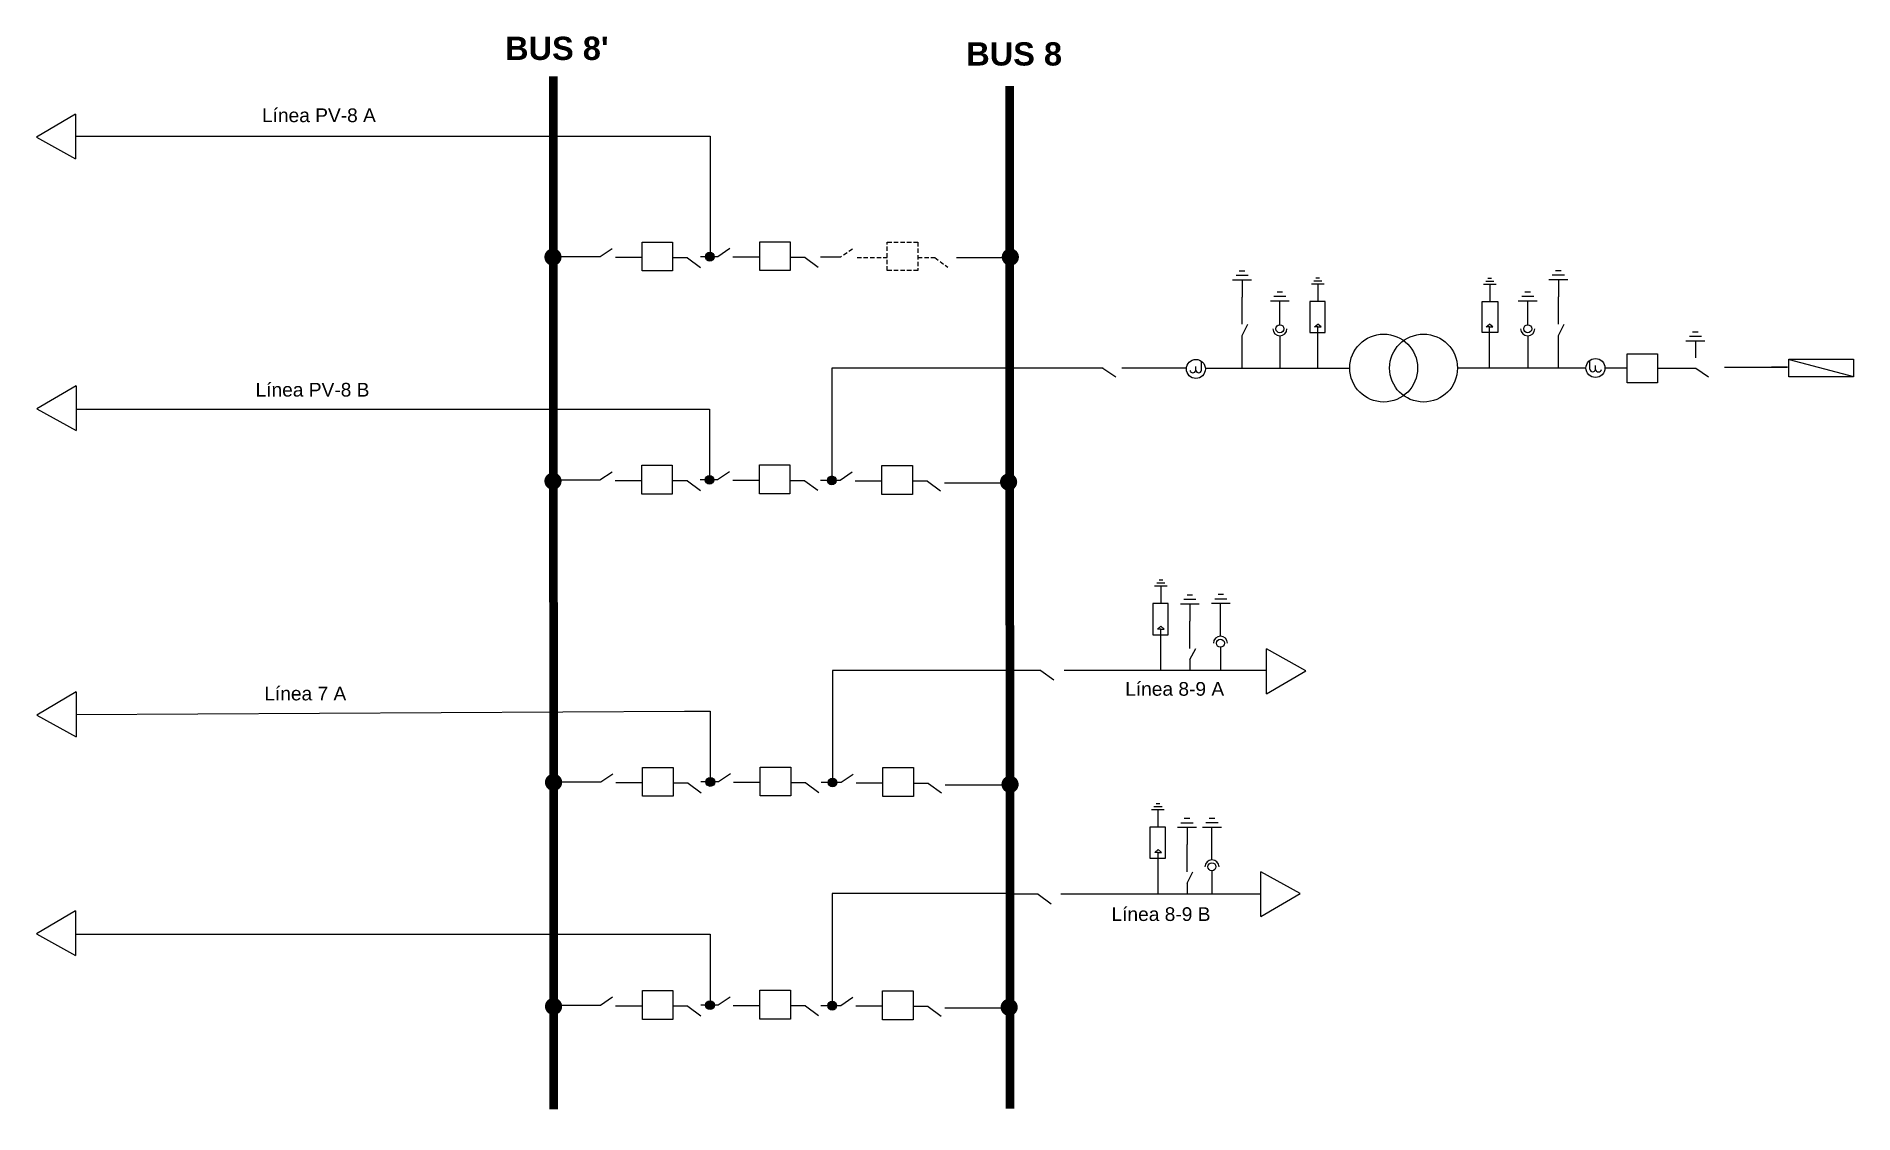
# Model space of a CAD drawing. Header units: inches. Extents: x 168 to 3289, y 6 to 1857.
import ezdxf

# ---------------------------------------------------------------- set-up
doc = ezdxf.new("R2010")
doc.units = ezdxf.units.IN
doc.header["$MEASUREMENT"] = 0
doc.linetypes.add('HIDDEN', pattern=[0.375, 0.25, -0.125])
doc.layers.add('COTAS', color=4, linetype='Continuous')
doc.styles.get("Standard").update_dxf_attribs({"font": 'arial.ttf'})

msp = doc.modelspace()

# ---------------------------------------------------------------- hatches: boundary and pattern name
h = msp.add_hatch(color=2)
h.dxf.hatch_style = 1
h.paths.add_polyline_path([(1055.1, 1492.5), (1055.1, 1463, 1)])
h.paths.add_polyline_path([(1055.1, 1463), (1055.1, 1477.8), (1040.3, 1477.8, 0.414214)])
h.paths.add_polyline_path([(1055.1, 1477.8), (1055.1, 1492.5, 0.414214), (1040.3, 1477.8)])
h = msp.add_hatch(color=2)
h.dxf.hatch_style = 1
h.paths.add_polyline_path([(1331.8, 1478.4), (1316.8, 1478.4, 0.414214), (1324.3, 1470.9, 0.414214)])
h.paths.add_polyline_path([(1331.8, 1478.4, 0.414214), (1324.3, 1485.9), (1324.3, 1478.4)])
h.paths.add_polyline_path([(1324.3, 1478.4), (1324.3, 1485.9, 0.414214), (1316.8, 1478.4)])
h = msp.add_hatch(color=2)
h.dxf.hatch_style = 1
h.paths.add_polyline_path([(1840.6, 1492.5), (1840.6, 1463, 1)])
h.paths.add_polyline_path([(1840.6, 1463), (1840.6, 1477.8), (1825.8, 1477.8, 0.414214)])
h.paths.add_polyline_path([(1840.6, 1477.8), (1840.6, 1492.5, 0.414214), (1825.8, 1477.8)])
h = msp.add_hatch(color=2)
h.dxf.hatch_style = 1
h.paths.add_polyline_path([(1055.1, 1107.5), (1055.1, 1078, 1)])
h.paths.add_polyline_path([(1055.1, 1078), (1055.1, 1092.8), (1040.3, 1092.8, 0.414214)])
h.paths.add_polyline_path([(1055.1, 1092.8), (1055.1, 1107.5, 0.414214), (1040.3, 1092.8)])
h = msp.add_hatch(color=2)
h.dxf.hatch_style = 1
h.paths.add_polyline_path([(1331.3, 1095), (1316.3, 1095, 0.414214), (1323.8, 1087.5, 0.414214)])
h.paths.add_polyline_path([(1331.3, 1095, 0.414214), (1323.8, 1102.5), (1323.8, 1095)])
h.paths.add_polyline_path([(1323.8, 1095), (1323.8, 1102.5, 0.414214), (1316.3, 1095)])
h = msp.add_hatch(color=2)
h.dxf.hatch_style = 1
h.paths.add_polyline_path([(1541.3, 1094, 0.419361), (1533.8, 1101.6), (1533.8, 1094)])
h.paths.add_polyline_path([(1541.3, 1094), (1533.8, 1094), (1526.3, 1094, 0.409026), (1533.8, 1086.6, 0.409026)])
h.paths.add_polyline_path([(1533.8, 1094), (1533.8, 1101.6, 0.41948), (1526.3, 1094)])
h = msp.add_hatch(color=2)
h.dxf.hatch_style = 1
h.paths.add_polyline_path([(1837.6, 1106), (1837.6, 1076.5, 1)])
h.paths.add_polyline_path([(1837.6, 1076.5), (1837.6, 1091.3), (1822.8, 1091.3, 0.414214)])
h.paths.add_polyline_path([(1837.6, 1091.3), (1837.6, 1106, 0.414214), (1822.8, 1091.3)])
h = msp.add_hatch(color=256)
h.dxf.hatch_style = 1
h.paths.add_polyline_path([(1056.1, 590), (1056.1, 560.5, 1)])
h.paths.add_polyline_path([(1056.1, 560.5), (1056.1, 575.3), (1041.3, 575.3, 0.414214)])
h.paths.add_polyline_path([(1056.1, 575.3), (1056.1, 590, 0.414214), (1041.3, 575.3)])
h = msp.add_hatch(color=256)
h.dxf.hatch_style = 1
h.paths.add_polyline_path([(1332.8, 575.9), (1317.8, 575.9, 0.414214), (1325.3, 568.4, 0.414214)])
h.paths.add_polyline_path([(1332.8, 575.9, 0.414214), (1325.3, 583.4), (1325.3, 575.9)])
h.paths.add_polyline_path([(1325.3, 575.9), (1325.3, 583.4, 0.414214), (1317.8, 575.9)])
h = msp.add_hatch(color=256)
h.dxf.hatch_style = 1
h.paths.add_polyline_path([(1542.8, 574.9, 0.419361), (1535.3, 582.5), (1535.3, 574.9)])
h.paths.add_polyline_path([(1542.8, 574.9), (1535.3, 574.9), (1527.8, 574.9, 0.409026), (1535.3, 567.5, 0.409026)])
h.paths.add_polyline_path([(1535.3, 574.9), (1535.3, 582.5, 0.41948), (1527.8, 574.9)])
h = msp.add_hatch(color=256)
h.dxf.hatch_style = 1
h.paths.add_polyline_path([(1840.1, 586.5), (1840.1, 557, 1)])
h.paths.add_polyline_path([(1840.1, 557), (1840.1, 571.8), (1825.3, 571.8, 0.414214)])
h.paths.add_polyline_path([(1840.1, 571.8), (1840.1, 586.5, 0.414214), (1825.3, 571.8)])
h = msp.add_hatch(color=256)
h.dxf.hatch_style = 1
h.paths.add_polyline_path([(1056.1, 205), (1056.1, 175.5, 1)])
h.paths.add_polyline_path([(1056.1, 175.5), (1056.1, 190.3), (1041.3, 190.3, 0.414214)])
h.paths.add_polyline_path([(1056.1, 190.3), (1056.1, 205, 0.414214), (1041.3, 190.3)])
h = msp.add_hatch(color=256)
h.dxf.hatch_style = 1
h.paths.add_polyline_path([(1332.3, 192.5), (1317.3, 192.5, 0.414214), (1324.8, 185, 0.414214)])
h.paths.add_polyline_path([(1332.3, 192.5, 0.414214), (1324.8, 200), (1324.8, 192.5)])
h.paths.add_polyline_path([(1324.8, 192.5), (1324.8, 200, 0.414214), (1317.3, 192.5)])
h = msp.add_hatch(color=256)
h.dxf.hatch_style = 1
h.paths.add_polyline_path([(1542.3, 191.5, 0.419361), (1534.8, 199.1), (1534.8, 191.5)])
h.paths.add_polyline_path([(1542.3, 191.5), (1534.8, 191.5), (1527.3, 191.5, 0.409026), (1534.8, 184.1, 0.409026)])
h.paths.add_polyline_path([(1534.8, 191.5), (1534.8, 199.1, 0.41948), (1527.3, 191.5)])
h = msp.add_hatch(color=256)
h.dxf.hatch_style = 1
h.paths.add_polyline_path([(1838.6, 203.5), (1838.6, 174, 1)])
h.paths.add_polyline_path([(1838.6, 174), (1838.6, 188.8), (1823.8, 188.8, 0.414214)])
h.paths.add_polyline_path([(1838.6, 188.8), (1838.6, 203.5, 0.414214), (1823.8, 188.8)])

# ---------------------------------------------------------------- linework, layer by layer
at = {"color": 2}
for p, q in [((235, 1723.5), (167.8, 1683.9)), ((235, 1723.5), (235.2, 1646.5)), ((235.8, 1685.5), (1324.8, 1685.5)), ((1324.8, 1685.5), (1324.8, 1472.5)), ((167.8, 1683.9), (235.2, 1646.5)), ((1136.3, 1477.9), (1055.3, 1477.9)), ((1157, 1491.8), (1136.3, 1477.9)), ((1162.2, 1477.4), (1208.1, 1477.4)), ((1286.4, 1476.3), (1260.5, 1476.3)), ((1286.4, 1476.3), (1308.7, 1460)), ((1338.3, 1478.4), (1308.3, 1478.4)), ((1359, 1492.3), (1338.3, 1478.4)), ((1364.2, 1477.9), (1410.1, 1477.9)), ((1488.4, 1476.8), (1462.5, 1476.8)), ((1488.4, 1476.8), (1510.7, 1460.5)), ((1548.8, 1477.4), (1514.8, 1477.4)), ((1748.3, 1477), (1840.4, 1477)), ((2254.7, 1438.3), (2222.4, 1438.3)), ((2248.9, 1446.1), (2228.2, 1446.1)), ((2243.3, 1453.7), (2233.8, 1453.7)), ((2238.6, 1438.3), (2238.6, 1408.9)), ((2797.9, 1438.6), (2765.6, 1438.6)), ((2792.1, 1446.4), (2771.4, 1446.4)), ((2786.5, 1454.1), (2777, 1454.1)), ((2781.8, 1438.6), (2781.8, 1409.3)), ((2238.6, 1362.2), (2238.6, 1408.9)), ((2313.8, 1409.8), (2293.1, 1409.8)), ((2308.2, 1417.4), (2298.7, 1417.4)), ((2739.5, 1409.8), (2718.8, 1409.8)), ((2733.9, 1417.4), (2724.4, 1417.4)), ((2781.8, 1362.5), (2781.8, 1409.3)), ((2319.6, 1402), (2287.3, 1402)), ((2303.5, 1361.4), (2303.5, 1401.7)), ((2745.4, 1402), (2713, 1402)), ((2729.1, 1361.4), (2729.1, 1401.7)), ((2238.6, 1363.9), (2238.6, 1363.9)), ((2238.6, 1342.9), (2248.7, 1362.2)), ((2238.6, 1286.8), (2238.6, 1342.8)), ((2303.5, 1342.4), (2303.5, 1286.9)), ((2368.8, 1286.9), (2368.8, 1348)), ((2663.7, 1286.9), (2663.7, 1348)), ((2729.1, 1342.4), (2729.1, 1286.9)), ((2781.8, 1364.3), (2781.8, 1364.3)), ((2781.8, 1343.2), (2791.9, 1362.5)), ((2781.8, 1287.1), (2781.8, 1343.1)), ((3012.3, 1349.2), (3021.8, 1349.2)), ((3000.9, 1333.8), (3033.2, 1333.8)), ((3006.8, 1341.6), (3027.5, 1341.6)), ((3017.1, 1333.8), (3017.1, 1304.4)), ((1578.8, 1286.8), (1533.8, 1286.8)), ((1533.8, 1286.8), (1533.8, 1094)), ((1999.8, 1286.8), (1578.8, 1286.8)), ((1999.7, 1286.8), (2021.5, 1272.1)), ((2143.1, 1286.8), (2032, 1286.8)), ((2159.1, 1283.2), (2159.1, 1289.9)), ((2169.1, 1283.3), (2169.1, 1298.5)), ((2175.5, 1286.8), (2314.2, 1286.9)), ((2311.5, 1286.9), (2423.5, 1287)), ((2781.6, 1286.8), (2608.5, 1287)), ((2829.2, 1286.7), (2781.4, 1286.7)), ((2835.7, 1285), (2835.7, 1300.1)), ((2845.7, 1284.8), (2845.7, 1291.6)), ((2899.8, 1286.7), (2861.7, 1286.7)), ((2952.3, 1286.7), (3017.8, 1286.7)), ((3017.8, 1286.7), (3039.6, 1272.1)), ((3066.9, 1288.3), (3175.4, 1288.3)), ((3175.4, 1288.3), (3147.9, 1288.3)), ((3177.9, 1301.8), (3288.9, 1272.3)), ((236, 1256.5), (168.8, 1216.9)), ((236, 1256.5), (236.2, 1179.5)), ((168.8, 1216.9), (236.2, 1179.5)), ((235.8, 1216.7), (1323.8, 1216.7)), ((1323.8, 1216.7), (1323.8, 1095)), ((1135.8, 1094.5), (1054.8, 1094.5)), ((1156.5, 1108.4), (1135.8, 1094.5)), ((1161.7, 1094), (1207.6, 1094)), ((1285.9, 1093), (1260, 1093)), ((1285.9, 1093), (1308.2, 1076.6)), ((1337.8, 1095), (1307.8, 1095)), ((1358.5, 1108.9), (1337.8, 1095)), ((1363.7, 1094.5), (1409.6, 1094.5)), ((1487.9, 1093.5), (1462, 1093.5)), ((1487.9, 1093.5), (1510.2, 1077.1)), ((1548.3, 1094), (1514.3, 1094)), ((1569, 1107.9), (1548.3, 1094)), ((1574.2, 1093.5), (1620.1, 1093.5)), ((1698.4, 1092.5), (1672.5, 1092.5)), ((1698.4, 1092.5), (1720.7, 1076.1)), ((1727.3, 1090.1), (1838.8, 1090.1))]:
    msp.add_line(p, q, dxfattribs=at)
at = {"color": 2, "linetype": 'HIDDEN', "ltscale": 30}
for p, q in [((1569.5, 1491.3), (1548.8, 1477.4)), ((1577.3, 1477), (1629.3, 1477)), ((1681.8, 1477), (1711.2, 1477)), ((1710.8, 1476.9), (1733.1, 1460.5))]:
    msp.add_line(p, q, dxfattribs=at)
at = {"color": 2, "linetype": 'Continuous'}
for p, q in [((2368.6, 1431.2), (2368.6, 1411.3)), ((2664, 1431.1), (2664, 1411.3))]:
    msp.add_line(p, q, dxfattribs=at)
at = {"color": 4, "linetype": 'Continuous'}
for p, q in [((2099.1, 912.1), (2099.1, 892.2)), ((2094.1, 528.1), (2094.1, 508.2))]:
    msp.add_line(p, q, dxfattribs=at)
for p, q in [((2165.1, 881.5), (2132.8, 881.5)), ((2159.3, 889.4), (2138.6, 889.4)), ((2153.7, 897), (2144.2, 897)), ((2149, 881.5), (2149, 852.2)), ((2218.3, 882.3), (2186, 882.3)), ((2212.4, 890.2), (2191.7, 890.2)), ((2206.9, 897.8), (2197.4, 897.8)), ((2201.4, 826.4), (2201.4, 882)), ((2149, 805.4), (2149, 852.2)), ((2099.3, 767.8), (2099.3, 828.9)), ((2149, 807.2), (2149, 807.2)), ((2149, 786.1), (2159.1, 805.4)), ((2149.7, 767.9), (2149.7, 786.2)), ((2201.4, 807.5), (2201.4, 767.1)), ((2348, 767.1), (2280.6, 804.5)), ((2280.7, 727.5), (2280.6, 804.5)), ((1580.3, 767.7), (1535.3, 767.7)), ((1535.3, 767.7), (1535.3, 574.9)), ((1839.9, 767.7), (1580.3, 767.7)), ((1892.8, 767.7), (1839.9, 767.7)), ((1892.8, 767.7), (1915.1, 751.3)), ((2280.9, 767.7), (1933.1, 767.7)), ((2280.7, 727.5), (2348, 767.1)), ((236.2, 730.5), (168.9, 690.9)), ((236.2, 730.5), (236.3, 653.5)), ((168.9, 690.9), (236.3, 653.5)), ((236.3, 692), (1280.8, 697.5)), ((1280.8, 697.5), (1325.3, 697.5)), ((1325.3, 697.5), (1325.3, 575.9)), ((1137.3, 575.4), (1056.3, 575.4)), ((1158, 589.3), (1137.3, 575.4)), ((1163.2, 574.9), (1209.1, 574.9)), ((1287.4, 573.8), (1261.5, 573.8)), ((1287.4, 573.8), (1309.7, 557.5)), ((1339.3, 575.9), (1309.3, 575.9)), ((1360, 589.8), (1339.3, 575.9)), ((1365.2, 575.4), (1411.1, 575.4)), ((1489.4, 574.3), (1463.5, 574.3)), ((1489.4, 574.3), (1511.7, 558)), ((1549.8, 574.9), (1515.8, 574.9)), ((1570.5, 588.8), (1549.8, 574.9)), ((1575.7, 574.4), (1621.6, 574.4)), ((1699.9, 573.3), (1674, 573.3)), ((1699.9, 573.3), (1722.2, 557)), ((1728.8, 571), (1839.9, 571)), ((2154.3, 505.4), (2133.6, 505.4)), ((2148.7, 513), (2139.2, 513)), ((2197.3, 505.7), (2176.6, 505.7)), ((2191.7, 513.3), (2182.2, 513.3)), ((2160.1, 497.5), (2127.8, 497.5)), ((2144, 497.5), (2144, 468.2)), ((2144, 421.4), (2144, 468.2)), ((2203.2, 497.8), (2170.8, 497.8)), ((2186.7, 442.3), (2186.7, 497.9)), ((2094.3, 383.8), (2094.3, 444.9)), ((2144, 423.2), (2144, 423.2)), ((2144, 402.1), (2154.1, 421.4)), ((2186.7, 423.3), (2186.7, 383)), ((2338.3, 384.3), (2270.9, 421.7)), ((2271, 344.7), (2270.9, 421.7)), ((1579.8, 384.3), (1534.8, 384.3)), ((1534.8, 384.3), (1534.8, 191.5)), ((1839.4, 384.3), (1579.8, 384.3)), ((1888.3, 383.2), (1832.9, 383.2)), ((1888.3, 383.2), (1910.6, 366.8)), ((2269.9, 383.2), (1927.5, 383.2)), ((2144.7, 383.9), (2144.7, 402.2)), ((2271, 344.7), (2338.3, 384.3)), ((235.2, 354.5), (167.9, 314.9)), ((235.2, 354.5), (235.3, 277.5)), ((167.9, 314.9), (235.3, 277.5)), ((235.8, 314.2), (1280.3, 314.2)), ((1280.3, 314.2), (1324.8, 314.2)), ((1324.8, 314.2), (1324.8, 192.5)), ((1136.8, 192), (1055.8, 192)), ((1157.5, 205.9), (1136.8, 192)), ((1162.7, 191.5), (1208.6, 191.5)), ((1286.9, 190.5), (1261, 190.5)), ((1286.9, 190.5), (1309.2, 174.1)), ((1338.8, 192.5), (1308.8, 192.5)), ((1359.5, 206.4), (1338.8, 192.5)), ((1364.7, 192), (1410.6, 192)), ((1488.9, 191), (1463, 191)), ((1488.9, 191), (1511.2, 174.6)), ((1549.3, 191.5), (1515.3, 191.5)), ((1570, 205.4), (1549.3, 191.5)), ((1575.2, 191), (1621.1, 191)), ((1699.4, 190), (1673.5, 190)), ((1699.4, 190), (1721.7, 173.6)), ((1728.3, 187.6), (1839.4, 187.6))]:
    msp.add_line(p, q)
at = {"color": 2, "const_width": 15}
for points in [[(1055.8, 1788.4), (1055.8, 884.5)], [(1839.6, 1771.7), (1839.6, 845)]]:
    msp.add_lwpolyline(points, dxfattribs=at)
at = {"color": 2}
for points in [[(1208.1, 1503.5), (1260.5, 1503.5), (1260.5, 1453.9), (1208.1, 1453.9)], [(1410.1, 1504), (1462.5, 1504), (1462.5, 1454.4), (1410.1, 1454.4)], [(2952.3, 1261.9), (2899.8, 1261.9), (2899.8, 1311.6), (2952.3, 1311.6)], [(3177.4, 1302.3), (3288.9, 1302.3), (3288.9, 1271.8), (3177.4, 1271.8)], [(1207.6, 1120.1), (1260, 1120.1), (1260, 1070.5), (1207.6, 1070.5)], [(1409.6, 1120.6), (1462, 1120.6), (1462, 1071), (1409.6, 1071)], [(1620.1, 1119.6), (1672.5, 1119.6), (1672.5, 1070), (1620.1, 1070)]]:
    msp.add_lwpolyline(points, close=True, dxfattribs=at)
at = {"color": 2, "linetype": 'HIDDEN', "ltscale": 30}
msp.add_lwpolyline([(1629.3, 1503.5), (1681.8, 1503.5), (1681.8, 1454.5), (1629.3, 1454.5)], close=True, dxfattribs=at)
at = {"const_width": 15}
for points in [[(1056.1, 884.4), (1056.1, 13.5)], [(1839.9, 845), (1839.9, 14.5)]]:
    msp.add_lwpolyline(points, dxfattribs=at)
for points in [[(1209.1, 601), (1261.5, 601), (1261.5, 551.4), (1209.1, 551.4)], [(1411.1, 601.5), (1463.5, 601.5), (1463.5, 551.9), (1411.1, 551.9)], [(1621.6, 600.5), (1674, 600.5), (1674, 550.9), (1621.6, 550.9)], [(1208.6, 217.6), (1261, 217.6), (1261, 168), (1208.6, 168)], [(1410.6, 218.1), (1463, 218.1), (1463, 168.5), (1410.6, 168.5)], [(1621.1, 217.1), (1673.5, 217.1), (1673.5, 167.5), (1621.1, 167.5)]]:
    msp.add_lwpolyline(points, close=True)
at = {"color": 2}
for centre, radius in [((1324.3, 1478.4), 7.5), ((2303.5, 1354.5), 6.87), ((2481.8, 1287), 58.3), ((2550.2, 1287), 58.3), ((2729.1, 1354.5), 6.87), ((2159.3, 1285.5), 16.3), ((2845.5, 1287.1), 16.3), ((1323.8, 1095), 7.5), ((1533.8, 1094.1), 7.5)]:
    msp.add_circle(centre, radius, dxfattribs=at)
for centre, radius in [((2201.4, 814.3), 6.87), ((1325.3, 575.9), 7.5), ((1535.3, 575), 7.5), ((2186.7, 430.2), 6.87), ((1324.8, 192.5), 7.5), ((1534.8, 191.6), 7.5)]:
    msp.add_circle(centre, radius)
for centre, radius, start, end in [((2303.5, 1354.5), 12.1, 180, 0), ((2729.1, 1354.5), 12.1, 180, 0), ((2154.1, 1283.9), 5.04, 188.7505, 352.5361), ((2164.1, 1284), 5.04, 188.7505, 352.5361), ((2840.7, 1285.6), 5.04, 187.4639, 351.2495), ((2850.7, 1285.5), 5.04, 187.4639, 351.2495)]:
    msp.add_arc(centre, radius, start, end, dxfattribs=at)
for centre in [(2201.4, 814.3), (2186.9, 430)]:
    msp.add_arc(centre, 12.1, 0, 180)
at = {"layer": 'COTAS', "color": 2}
for p, q in [((2375.6, 1436.4), (2361.6, 1436.4)), ((2371.8, 1441.6), (2365.4, 1441.6)), ((2657, 1436.4), (2671, 1436.4)), ((2660.8, 1441.6), (2667.2, 1441.6)), ((2379.5, 1431.2), (2357.7, 1431.2)), ((2368.6, 1411.3), (2368.6, 1401.5)), ((2653, 1431.1), (2674.9, 1431.1)), ((2664, 1411.3), (2664, 1401.5)), ((2363.1, 1357.7), (2368.8, 1362.7)), ((2368.8, 1357.7), (2363.1, 1357.7)), ((2374.5, 1357.7), (2368.8, 1362.7)), ((2368.8, 1348), (2368.8, 1357.7)), ((2368.8, 1357.7), (2374.5, 1357.7)), ((2368.8, 1342.3), (2368.8, 1348)), ((2658, 1357.7), (2663.7, 1362.7)), ((2663.7, 1357.7), (2658, 1357.7)), ((2669.4, 1357.7), (2663.7, 1362.7)), ((2663.7, 1348), (2663.7, 1357.7)), ((2663.7, 1357.7), (2669.4, 1357.7)), ((2663.7, 1342.3), (2663.7, 1348))]:
    msp.add_line(p, q, dxfattribs=at)
at = {"layer": 'COTAS', "color": 4}
for p, q in [((2110, 912.1), (2088.1, 912.1)), ((2106.1, 917.3), (2092, 917.3)), ((2102.3, 922.5), (2095.9, 922.5)), ((2101.1, 533.3), (2087, 533.3)), ((2097.3, 538.5), (2090.9, 538.5)), ((2105, 528.1), (2083.1, 528.1))]:
    msp.add_line(p, q, dxfattribs=at)
at = {"layer": 'COTAS'}
for p, q in [((2099.1, 892.2), (2099.1, 882.4)), ((2093.6, 838.6), (2099.3, 843.6)), ((2105, 838.6), (2099.3, 843.6)), ((2099.3, 838.6), (2093.6, 838.6)), ((2099.3, 828.9), (2099.3, 838.6)), ((2099.3, 838.6), (2105, 838.6)), ((2099.3, 823.2), (2099.3, 828.9)), ((2094.1, 508.2), (2094.1, 498.4)), ((2088.6, 454.6), (2094.3, 459.6)), ((2094.3, 454.6), (2088.6, 454.6)), ((2100, 454.6), (2094.3, 459.6)), ((2094.3, 444.9), (2094.3, 454.6)), ((2094.3, 454.6), (2100, 454.6)), ((2094.3, 439.2), (2094.3, 444.9))]:
    msp.add_line(p, q, dxfattribs=at)
at = {"layer": 'COTAS', "color": 2}
for points in [[(2354.8, 1348), (2381.5, 1348), (2381.5, 1401.5), (2354.8, 1401.5)], [(2677.7, 1348), (2651.1, 1348), (2651.1, 1401.5), (2677.7, 1401.5)]]:
    msp.add_lwpolyline(points, close=True, dxfattribs=at)
at = {"layer": 'COTAS'}
for points in [[(2085.3, 828.9), (2111.9, 828.9), (2111.9, 882.4), (2085.3, 882.4)], [(2080.3, 444.9), (2106.9, 444.9), (2106.9, 498.4), (2080.3, 498.4)]]:
    msp.add_lwpolyline(points, close=True, dxfattribs=at)

# ---------------------------------------------------------------- texts
at = {"attachment_point": 1}
for s, width, gutter_width, heights, insert, char_height in [("{\\fArial|b1|i0|c0|p34;BUS 8'}", 229.963, 68, [0], (972.8, 1856.4), 40), ('{\\fArial|b1|i0|c0|p34;BUS 8}', 229.963, 68, [0], (1764.8, 1846.8), 40), ('Línea PV-8 A ', 218.503, 18.4, [43.2], (555.3, 1733.1), 23.538), ('Línea PV-8 B', 218.503, 18.4, [43.2], (544.3, 1261.6), 23.538), ('Línea 8-9 A', 218.503, 18.4, [43.2], (2037.8, 747.6), 23.538), ('Línea 7 A ', 218.503, 18.4, [43.2], (559.3, 739.6), 23.54), ('Línea 8-9 B', 218.503, 18.4, [43.2], (2014.3, 360.6), 23.538)]:
    msp.add_mtext_dynamic_manual_height_columns(s, width=width, gutter_width=gutter_width, heights=heights, dxfattribs=dict(at, insert=insert, char_height=char_height))

doc.saveas('drawing.dxf')
